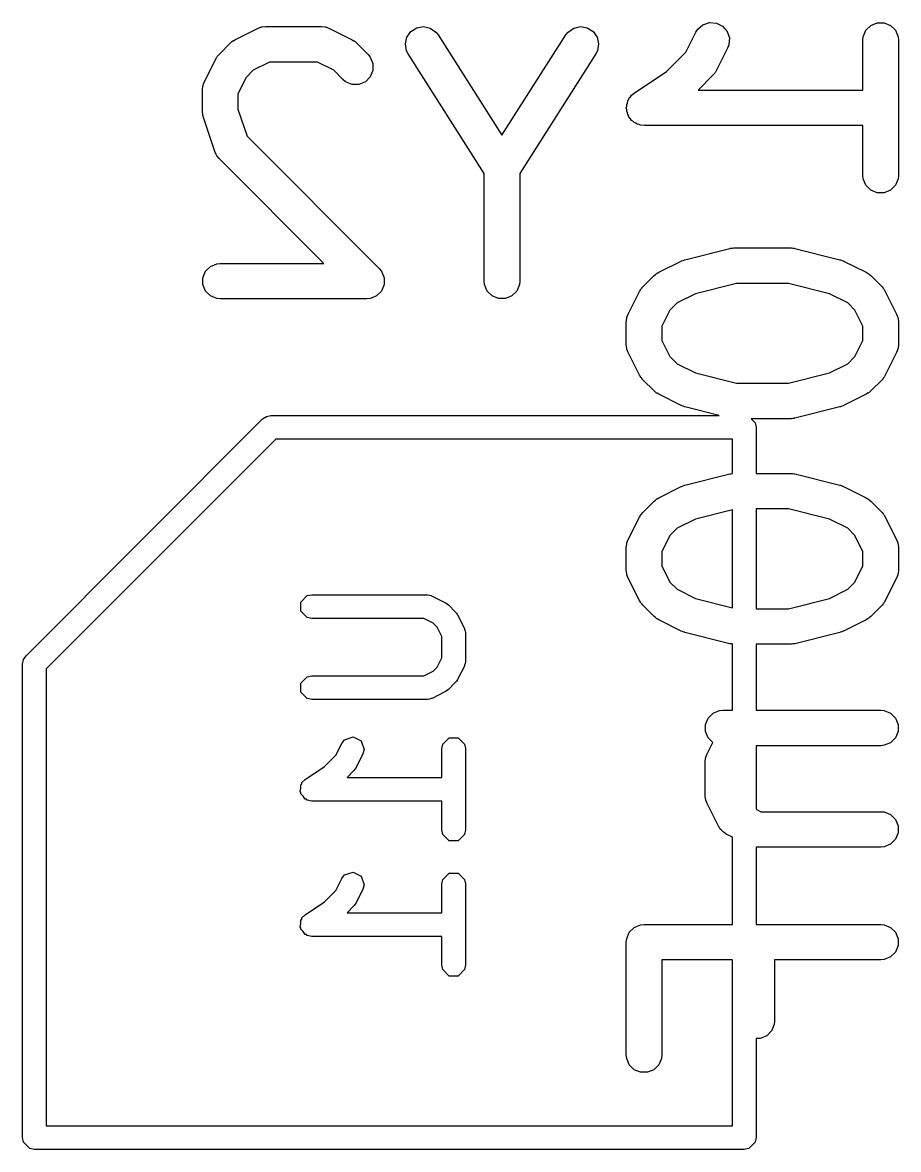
# Model space of a CAD drawing. Extents: x 3.93 to 7.47, y -4.9 to -2.95.
# Drawn here: x 5.4234 to 5.5691, y -4.585 to -4.3976 of the extents above; entities that cross this region are included whole.
import ezdxf

# ---------------------------------------------------------------- set-up
doc = ezdxf.new("R2010")
doc.units = 0
doc.header["$MEASUREMENT"] = 0
doc.layers.add('BLACK', color=7, linetype='CONTINUOUS')

msp = doc.modelspace()

# ---------------------------------------------------------------- linework, layer by layer
at = {"layer": 'BLACK', "linetype": 'CONTINUOUS'}
for p, q in [((5.5366, -4.39798), (5.5377, -4.39762)), ((5.5377, -4.39762), (5.53885, -4.3977)), ((5.53885, -4.3977), (5.53988, -4.39821)), ((5.56455, -4.39809), (5.56561, -4.39765)), ((5.56561, -4.39765), (5.56676, -4.39765)), ((5.56676, -4.39765), (5.56783, -4.39809)), ((5.45873, -4.40048), (5.46248, -4.39861)), ((5.46248, -4.39861), (5.46302, -4.3984)), ((5.46302, -4.3984), (5.46313, -4.39839)), ((5.46313, -4.39839), (5.46322, -4.39835)), ((5.46322, -4.39835), (5.4638, -4.3983)), ((5.4638, -4.3983), (5.47317, -4.3983)), ((5.47317, -4.3983), (5.47375, -4.39835)), ((5.47375, -4.39835), (5.47385, -4.39839)), ((5.47385, -4.39839), (5.47395, -4.3984)), ((5.47395, -4.3984), (5.47449, -4.39861)), ((5.47449, -4.39861), (5.47824, -4.40048)), ((5.48735, -4.40006), (5.48801, -4.39912)), ((5.48801, -4.39912), (5.48898, -4.3985)), ((5.48898, -4.3985), (5.49011, -4.3983)), ((5.49011, -4.3983), (5.49124, -4.39855)), ((5.49124, -4.39855), (5.49218, -4.39921)), ((5.49218, -4.39921), (5.49254, -4.39966)), ((5.49254, -4.39966), (5.50317, -4.41637)), ((5.50317, -4.41637), (5.5138, -4.39966)), ((5.5138, -4.39966), (5.51416, -4.39921)), ((5.51416, -4.39921), (5.5151, -4.39855)), ((5.5151, -4.39855), (5.51623, -4.3983)), ((5.51623, -4.3983), (5.51736, -4.3985)), ((5.51736, -4.3985), (5.51833, -4.39912)), ((5.51833, -4.39912), (5.519, -4.40006)), ((5.53376, -4.40255), (5.53542, -4.39923)), ((5.53542, -4.39923), (5.53573, -4.39874)), ((5.53573, -4.39874), (5.5366, -4.39798)), ((5.53988, -4.39821), (5.54063, -4.39908)), ((5.54063, -4.39908), (5.541, -4.40018)), ((5.56329, -4.39997), (5.56373, -4.39891)), ((5.56373, -4.39891), (5.56455, -4.39809)), ((5.56783, -4.39809), (5.56864, -4.39891)), ((5.56864, -4.39891), (5.56908, -4.39997)), ((5.45609, -4.40291), (5.45796, -4.40104)), ((5.45796, -4.40104), (5.45819, -4.40085)), ((5.45819, -4.40085), (5.45824, -4.40079)), ((5.45824, -4.40079), (5.45833, -4.40074)), ((5.45833, -4.40074), (5.45841, -4.40067)), ((5.45841, -4.40067), (5.45848, -4.40064)), ((5.45848, -4.40064), (5.45873, -4.40048)), ((5.47824, -4.40048), (5.47849, -4.40064)), ((5.47849, -4.40064), (5.47856, -4.40067)), ((5.47856, -4.40067), (5.47865, -4.40074)), ((5.47865, -4.40074), (5.47873, -4.40079)), ((5.47873, -4.40079), (5.47879, -4.40085)), ((5.47879, -4.40085), (5.47901, -4.40104)), ((5.47901, -4.40104), (5.48089, -4.40291)), ((5.4871, -4.40118), (5.48735, -4.40006)), ((5.48729, -4.40232), (5.4871, -4.40118)), ((5.519, -4.40006), (5.51925, -4.40118)), ((5.51925, -4.40118), (5.51905, -4.40232)), ((5.54091, -4.40133), (5.54071, -4.40187)), ((5.541, -4.40018), (5.54091, -4.40133)), ((5.56323, -4.40055), (5.56329, -4.39997)), ((5.56323, -4.40884), (5.56323, -4.40055)), ((5.56908, -4.39997), (5.56914, -4.40055)), ((5.56914, -4.40055), (5.56914, -4.42304)), ((5.45554, -4.40368), (5.45569, -4.40343)), ((5.45569, -4.40343), (5.45572, -4.40336)), ((5.45572, -4.40336), (5.45579, -4.40328)), ((5.45579, -4.40328), (5.45584, -4.40319)), ((5.45584, -4.40319), (5.4559, -4.40314)), ((5.4559, -4.40314), (5.45609, -4.40291)), ((5.48089, -4.40291), (5.48125, -4.40336)), ((5.48125, -4.40336), (5.48169, -4.40442)), ((5.48756, -4.40284), (5.48729, -4.40232)), ((5.50022, -4.42273), (5.48756, -4.40284)), ((5.51879, -4.40284), (5.50612, -4.42273)), ((5.51905, -4.40232), (5.51879, -4.40284)), ((5.53056, -4.40575), (5.53376, -4.40255)), ((5.54071, -4.40187), (5.53883, -4.40562)), ((5.45366, -4.40743), (5.45554, -4.40368)), ((5.4645, -4.4042), (5.4618, -4.40555)), ((5.47248, -4.4042), (5.4645, -4.4042)), ((5.47517, -4.40555), (5.47248, -4.4042)), ((5.48169, -4.40442), (5.48169, -4.40558)), ((5.4606, -4.40675), (5.45925, -4.40945)), ((5.4618, -4.40555), (5.4606, -4.40675)), ((5.47671, -4.40709), (5.47517, -4.40555)), ((5.47716, -4.40745), (5.47671, -4.40709)), ((5.48125, -4.40664), (5.48044, -4.40745)), ((5.48169, -4.40558), (5.48125, -4.40664)), ((5.52518, -4.40934), (5.53056, -4.40575)), ((5.53828, -4.40638), (5.53582, -4.40884)), ((5.53846, -4.40616), (5.53828, -4.40638)), ((5.53852, -4.40611), (5.53846, -4.40616)), ((5.53858, -4.40602), (5.53852, -4.40611)), ((5.53865, -4.40594), (5.53858, -4.40602)), ((5.53868, -4.40586), (5.53865, -4.40594)), ((5.53883, -4.40562), (5.53868, -4.40586)), ((5.45335, -4.40875), (5.45341, -4.40817)), ((5.45335, -4.4125), (5.45335, -4.40875)), ((5.45341, -4.40817), (5.45345, -4.40807)), ((5.45345, -4.40797), (5.45366, -4.40743)), ((5.45345, -4.40807), (5.45345, -4.40797)), ((5.47822, -4.4079), (5.47716, -4.40745)), ((5.47937, -4.4079), (5.47822, -4.4079)), ((5.48044, -4.40745), (5.47937, -4.4079)), ((5.53582, -4.40884), (5.56323, -4.40884)), ((5.45925, -4.40945), (5.45925, -4.41202)), ((5.52403, -4.41095), (5.52409, -4.41066)), ((5.52409, -4.41066), (5.52425, -4.41042)), ((5.52425, -4.41042), (5.52436, -4.41015)), ((5.52436, -4.41015), (5.52457, -4.40995)), ((5.52457, -4.40995), (5.52473, -4.4097)), ((5.52473, -4.4097), (5.52517, -4.40934)), ((5.52517, -4.40934), (5.52518, -4.40934)), ((5.52518, -4.40934), (5.52518, -4.40934)), ((5.52518, -4.40934), (5.52518, -4.40934)), ((5.45338, -4.41279), (5.45335, -4.4125)), ((5.45337, -4.41287), (5.45338, -4.41279)), ((5.45925, -4.41202), (5.46076, -4.41653)), ((5.52386, -4.41179), (5.52392, -4.41151)), ((5.52392, -4.41208), (5.52386, -4.41179)), ((5.52392, -4.41122), (5.52403, -4.41095)), ((5.52392, -4.41151), (5.52392, -4.41122)), ((5.52392, -4.41237), (5.52392, -4.41208)), ((5.52403, -4.41264), (5.52392, -4.41237)), ((5.52409, -4.41292), (5.52403, -4.41264)), ((5.4534, -4.41297), (5.45337, -4.41287)), ((5.45341, -4.41307), (5.4534, -4.41297)), ((5.45344, -4.41315), (5.45341, -4.41307)), ((5.4535, -4.41343), (5.45344, -4.41315)), ((5.45537, -4.41906), (5.4535, -4.41343)), ((5.52425, -4.41317), (5.52409, -4.41292)), ((5.52436, -4.41344), (5.52425, -4.41317)), ((5.52457, -4.41364), (5.52436, -4.41344)), ((5.52473, -4.41388), (5.52457, -4.41364)), ((5.52497, -4.41404), (5.52473, -4.41388)), ((5.52518, -4.41425), (5.52497, -4.41404)), ((5.52544, -4.41436), (5.52518, -4.41425)), ((5.52568, -4.41452), (5.52544, -4.41436)), ((5.52597, -4.41458), (5.52568, -4.41452)), ((5.52624, -4.41469), (5.52597, -4.41458)), ((5.46076, -4.41653), (5.48276, -4.43853)), ((5.52681, -4.41475), (5.52624, -4.41469)), ((5.52682, -4.41475), (5.52681, -4.41475)), ((5.52681, -4.41475), (5.52681, -4.41475)), ((5.56323, -4.41475), (5.52682, -4.41475)), ((5.52682, -4.41475), (5.52682, -4.41475)), ((5.56323, -4.42304), (5.56323, -4.41475)), ((5.45561, -4.41958), (5.45537, -4.41906)), ((5.45568, -4.41967), (5.45561, -4.41958)), ((5.45572, -4.41976), (5.45568, -4.41967)), ((5.45609, -4.42021), (5.45572, -4.41976)), ((5.47354, -4.43767), (5.45609, -4.42021)), ((5.50022, -4.44062), (5.50022, -4.42273)), ((5.50612, -4.42273), (5.50612, -4.44062)), ((5.56329, -4.42362), (5.56323, -4.42304)), ((5.56373, -4.42468), (5.56329, -4.42362)), ((5.56908, -4.42362), (5.56864, -4.42468)), ((5.56914, -4.42304), (5.56908, -4.42362)), ((5.56455, -4.4255), (5.56373, -4.42468)), ((5.56561, -4.42594), (5.56455, -4.4255)), ((5.56783, -4.4255), (5.56676, -4.42594)), ((5.56864, -4.42468), (5.56783, -4.4255)), ((5.56676, -4.42594), (5.56561, -4.42594)), ((5.5336, -4.43705), (5.5411, -4.43518)), ((5.5411, -4.43518), (5.5412, -4.43516)), ((5.5412, -4.43516), (5.54124, -4.43515)), ((5.54124, -4.43515), (5.54146, -4.43512)), ((5.54146, -4.43512), (5.54167, -4.43509)), ((5.54167, -4.43509), (5.54171, -4.4351)), ((5.54171, -4.4351), (5.54182, -4.43509)), ((5.54182, -4.43509), (5.55119, -4.43509)), ((5.55119, -4.43509), (5.55129, -4.4351)), ((5.55129, -4.4351), (5.55133, -4.43509)), ((5.55133, -4.43509), (5.55155, -4.43512)), ((5.55155, -4.43512), (5.55177, -4.43515)), ((5.55177, -4.43515), (5.55181, -4.43516)), ((5.55181, -4.43516), (5.55191, -4.43518)), ((5.55191, -4.43518), (5.5594, -4.43705)), ((5.53306, -4.43725), (5.5333, -4.43716)), ((5.5333, -4.43716), (5.53354, -4.43707)), ((5.53354, -4.43707), (5.53356, -4.43707)), ((5.53356, -4.43707), (5.5336, -4.43705)), ((5.5594, -4.43705), (5.55945, -4.43707)), ((5.55945, -4.43707), (5.55947, -4.43707)), ((5.55947, -4.43707), (5.55971, -4.43716)), ((5.55971, -4.43716), (5.55995, -4.43725)), ((5.45341, -4.44004), (5.45385, -4.43898)), ((5.45385, -4.43898), (5.45466, -4.43816)), ((5.45466, -4.43816), (5.45573, -4.43772)), ((5.45573, -4.43772), (5.4563, -4.43767)), ((5.4563, -4.43767), (5.47354, -4.43767)), ((5.48276, -4.43853), (5.48313, -4.43898)), ((5.48313, -4.43898), (5.48357, -4.44004)), ((5.52925, -4.43915), (5.533, -4.43728)), ((5.533, -4.43728), (5.53304, -4.43726)), ((5.53304, -4.43726), (5.53306, -4.43725)), ((5.55995, -4.43725), (5.55997, -4.43726)), ((5.55997, -4.43726), (5.56001, -4.43728)), ((5.56001, -4.43728), (5.56376, -4.43915)), ((5.45341, -4.4412), (5.45341, -4.44004)), ((5.48357, -4.44004), (5.48357, -4.4412)), ((5.50027, -4.4412), (5.50022, -4.44062)), ((5.50612, -4.44062), (5.50607, -4.4412)), ((5.5266, -4.44158), (5.52848, -4.4397)), ((5.52848, -4.4397), (5.52871, -4.43952)), ((5.52871, -4.43952), (5.52876, -4.43946)), ((5.52876, -4.43946), (5.52885, -4.4394)), ((5.52885, -4.4394), (5.52893, -4.43934)), ((5.52893, -4.43934), (5.529, -4.43931)), ((5.529, -4.43931), (5.52925, -4.43915)), ((5.56376, -4.43915), (5.56401, -4.43931)), ((5.56401, -4.43931), (5.56408, -4.43934)), ((5.56408, -4.43934), (5.56416, -4.4394)), ((5.56416, -4.4394), (5.56425, -4.43946)), ((5.56425, -4.43946), (5.5643, -4.43952)), ((5.5643, -4.43952), (5.56453, -4.4397)), ((5.56453, -4.4397), (5.5664, -4.44158)), ((5.45385, -4.44226), (5.45341, -4.4412)), ((5.45466, -4.44308), (5.45385, -4.44226)), ((5.48313, -4.44226), (5.48231, -4.44308)), ((5.48357, -4.4412), (5.48313, -4.44226)), ((5.50072, -4.44226), (5.50027, -4.4412)), ((5.50153, -4.44308), (5.50072, -4.44226)), ((5.50563, -4.44226), (5.50481, -4.44308)), ((5.50607, -4.4412), (5.50563, -4.44226)), ((5.52418, -4.4461), (5.52605, -4.44235)), ((5.52605, -4.44235), (5.52621, -4.4421)), ((5.52621, -4.4421), (5.52624, -4.44203)), ((5.52624, -4.44203), (5.5263, -4.44194)), ((5.5263, -4.44194), (5.52636, -4.44186)), ((5.52636, -4.44186), (5.52642, -4.4418)), ((5.52642, -4.4418), (5.5266, -4.44158)), ((5.53535, -4.4427), (5.53232, -4.44422)), ((5.54218, -4.44099), (5.53535, -4.4427)), ((5.55083, -4.44099), (5.54218, -4.44099)), ((5.55766, -4.4427), (5.55083, -4.44099)), ((5.56069, -4.44422), (5.55766, -4.4427)), ((5.5664, -4.44158), (5.56659, -4.4418)), ((5.56659, -4.4418), (5.56665, -4.44186)), ((5.56665, -4.44186), (5.5667, -4.44194)), ((5.5667, -4.44194), (5.56677, -4.44203)), ((5.56677, -4.44203), (5.5668, -4.4421)), ((5.5668, -4.4421), (5.56695, -4.44235)), ((5.56695, -4.44235), (5.56883, -4.4461)), ((5.45573, -4.44352), (5.45466, -4.44308)), ((5.4563, -4.44357), (5.45573, -4.44352)), ((5.48067, -4.44357), (5.4563, -4.44357)), ((5.48125, -4.44352), (5.48067, -4.44357)), ((5.48156, -4.44339), (5.48125, -4.44352)), ((5.48231, -4.44308), (5.48156, -4.44339)), ((5.50259, -4.44352), (5.50153, -4.44308)), ((5.50375, -4.44352), (5.50259, -4.44352)), ((5.50481, -4.44308), (5.50375, -4.44352)), ((5.53232, -4.44422), (5.53112, -4.44542)), ((5.56189, -4.44542), (5.56069, -4.44422)), ((5.52397, -4.44664), (5.52418, -4.4461)), ((5.53112, -4.44542), (5.52977, -4.44811)), ((5.56323, -4.44811), (5.56189, -4.44542)), ((5.56883, -4.4461), (5.56904, -4.44664)), ((5.52386, -4.44742), (5.52392, -4.44684)), ((5.52386, -4.45117), (5.52386, -4.44742)), ((5.52392, -4.44684), (5.52396, -4.44674)), ((5.52396, -4.44674), (5.52397, -4.44664)), ((5.52977, -4.44811), (5.52977, -4.45047)), ((5.56323, -4.45047), (5.56323, -4.44811)), ((5.56904, -4.44664), (5.56904, -4.44674)), ((5.56904, -4.44674), (5.56908, -4.44684)), ((5.56908, -4.44684), (5.56914, -4.44742)), ((5.56914, -4.44742), (5.56914, -4.45117)), ((5.52392, -4.45174), (5.52386, -4.45117)), ((5.52396, -4.45184), (5.52392, -4.45174)), ((5.52397, -4.45195), (5.52396, -4.45184)), ((5.52418, -4.45249), (5.52397, -4.45195)), ((5.52977, -4.45047), (5.53112, -4.45317)), ((5.56189, -4.45317), (5.56323, -4.45047)), ((5.56904, -4.45195), (5.56883, -4.45249)), ((5.56908, -4.45174), (5.56904, -4.45184)), ((5.56904, -4.45184), (5.56904, -4.45195)), ((5.56914, -4.45117), (5.56908, -4.45174)), ((5.52605, -4.45624), (5.52418, -4.45249)), ((5.53112, -4.45317), (5.53232, -4.45436)), ((5.56069, -4.45436), (5.56189, -4.45317)), ((5.56883, -4.45249), (5.56695, -4.45624)), ((5.53232, -4.45436), (5.53535, -4.45588)), ((5.53535, -4.45588), (5.54218, -4.45759)), ((5.55083, -4.45759), (5.55766, -4.45588)), ((5.55766, -4.45588), (5.56069, -4.45436)), ((5.52621, -4.45648), (5.52605, -4.45624)), ((5.52624, -4.45656), (5.52621, -4.45648)), ((5.5263, -4.45664), (5.52624, -4.45656)), ((5.52636, -4.45672), (5.5263, -4.45664)), ((5.52642, -4.45678), (5.52636, -4.45672)), ((5.5266, -4.457), (5.52642, -4.45678)), ((5.52848, -4.45888), (5.5266, -4.457)), ((5.54218, -4.45759), (5.55083, -4.45759)), ((5.5664, -4.457), (5.56453, -4.45888)), ((5.56659, -4.45678), (5.5664, -4.457)), ((5.56665, -4.45672), (5.56659, -4.45678)), ((5.5667, -4.45664), (5.56665, -4.45672)), ((5.56677, -4.45656), (5.5667, -4.45664)), ((5.5668, -4.45648), (5.56677, -4.45656)), ((5.56695, -4.45624), (5.5668, -4.45648)), ((5.52871, -4.45906), (5.52848, -4.45888)), ((5.52876, -4.45912), (5.52871, -4.45906)), ((5.52885, -4.45918), (5.52876, -4.45912)), ((5.52893, -4.45924), (5.52885, -4.45918)), ((5.529, -4.45927), (5.52893, -4.45924)), ((5.52925, -4.45943), (5.529, -4.45927)), ((5.533, -4.46131), (5.52925, -4.45943)), ((5.56376, -4.45943), (5.56001, -4.46131)), ((5.56401, -4.45927), (5.56376, -4.45943)), ((5.56408, -4.45924), (5.56401, -4.45927)), ((5.56416, -4.45918), (5.56408, -4.45924)), ((5.56425, -4.45912), (5.56416, -4.45918)), ((5.5643, -4.45906), (5.56425, -4.45912)), ((5.56453, -4.45888), (5.5643, -4.45906)), ((5.53304, -4.46132), (5.533, -4.46131)), ((5.53306, -4.46133), (5.53304, -4.46132)), ((5.5333, -4.46142), (5.53306, -4.46133)), ((5.53354, -4.46151), (5.5333, -4.46142)), ((5.53356, -4.46151), (5.53354, -4.46151)), ((5.5336, -4.46153), (5.53356, -4.46151)), ((5.55945, -4.46151), (5.5594, -4.46153)), ((5.55947, -4.46151), (5.55945, -4.46151)), ((5.55971, -4.46142), (5.55947, -4.46151)), ((5.55995, -4.46133), (5.55971, -4.46142)), ((5.55997, -4.46132), (5.55995, -4.46133)), ((5.56001, -4.46131), (5.55997, -4.46132)), ((5.46335, -4.46353), (5.46398, -4.4631)), ((5.46398, -4.4631), (5.46474, -4.46295)), ((5.46474, -4.46295), (5.53928, -4.46295)), ((5.53928, -4.46295), (5.5336, -4.46153)), ((5.5594, -4.46153), (5.55191, -4.4634)), ((5.42398, -4.5029), (5.46335, -4.46353)), ((5.55119, -4.46349), (5.54462, -4.46349)), ((5.54462, -4.46349), (5.5453, -4.46417)), ((5.5453, -4.46417), (5.54545, -4.46492)), ((5.54545, -4.46492), (5.54545, -4.47258)), ((5.55129, -4.46348), (5.55119, -4.46349)), ((5.55133, -4.46349), (5.55129, -4.46348)), ((5.55155, -4.46346), (5.55133, -4.46349)), ((5.55177, -4.46343), (5.55155, -4.46346)), ((5.55181, -4.46342), (5.55177, -4.46343)), ((5.55191, -4.4634), (5.55181, -4.46342)), ((5.46555, -4.46689), (5.42734, -4.5051)), ((5.54151, -4.46689), (5.46555, -4.46689)), ((5.54151, -4.47261), (5.54151, -4.46689)), ((5.5336, -4.47455), (5.5411, -4.47267)), ((5.5411, -4.47267), (5.5412, -4.47266)), ((5.5412, -4.47266), (5.54124, -4.47264)), ((5.54124, -4.47264), (5.54146, -4.47262)), ((5.54146, -4.47262), (5.54151, -4.47261)), ((5.54545, -4.47258), (5.55119, -4.47258)), ((5.55119, -4.47258), (5.55129, -4.47259)), ((5.55129, -4.47259), (5.55133, -4.47259)), ((5.55133, -4.47259), (5.55155, -4.47262)), ((5.55155, -4.47262), (5.55177, -4.47264)), ((5.55177, -4.47264), (5.55181, -4.47266)), ((5.55181, -4.47266), (5.55191, -4.47267)), ((5.55191, -4.47267), (5.5594, -4.47455)), ((5.5333, -4.47466), (5.53354, -4.47456)), ((5.53354, -4.47456), (5.53356, -4.47456)), ((5.53356, -4.47456), (5.5336, -4.47455)), ((5.5594, -4.47455), (5.55945, -4.47456)), ((5.55945, -4.47456), (5.55947, -4.47456)), ((5.55947, -4.47456), (5.55971, -4.47466)), ((5.52925, -4.47665), (5.533, -4.47477)), ((5.533, -4.47477), (5.53304, -4.47475)), ((5.53304, -4.47475), (5.53306, -4.47474)), ((5.53306, -4.47474), (5.5333, -4.47466)), ((5.55971, -4.47466), (5.55995, -4.47474)), ((5.55995, -4.47474), (5.55997, -4.47475)), ((5.55997, -4.47475), (5.56001, -4.47477)), ((5.56001, -4.47477), (5.56376, -4.47665)), ((5.5266, -4.47907), (5.52848, -4.4772)), ((5.52848, -4.4772), (5.52871, -4.47701)), ((5.52871, -4.47701), (5.52876, -4.47695)), ((5.52876, -4.47695), (5.52885, -4.4769)), ((5.52885, -4.4769), (5.52893, -4.47683)), ((5.52893, -4.47683), (5.529, -4.4768)), ((5.529, -4.4768), (5.52925, -4.47665)), ((5.56376, -4.47665), (5.56401, -4.4768)), ((5.56401, -4.4768), (5.56408, -4.47683)), ((5.56408, -4.47683), (5.56416, -4.4769)), ((5.56416, -4.4769), (5.56425, -4.47695)), ((5.56425, -4.47695), (5.5643, -4.47701)), ((5.5643, -4.47701), (5.56453, -4.4772)), ((5.56453, -4.4772), (5.5664, -4.47907)), ((5.52418, -4.48359), (5.52605, -4.47984)), ((5.52605, -4.47984), (5.52621, -4.47959)), ((5.52621, -4.47959), (5.52624, -4.47952)), ((5.52624, -4.47952), (5.5263, -4.47944)), ((5.5263, -4.47944), (5.52636, -4.47935)), ((5.52636, -4.47935), (5.52642, -4.4793)), ((5.52642, -4.4793), (5.5266, -4.47907)), ((5.53535, -4.4802), (5.53232, -4.48171)), ((5.54151, -4.47866), (5.53535, -4.4802)), ((5.54151, -4.49491), (5.54151, -4.47866)), ((5.55083, -4.47849), (5.54545, -4.47849)), ((5.54545, -4.47849), (5.54545, -4.49508)), ((5.55766, -4.4802), (5.55083, -4.47849)), ((5.56069, -4.48171), (5.55766, -4.4802)), ((5.5664, -4.47907), (5.56659, -4.4793)), ((5.56659, -4.4793), (5.56665, -4.47935)), ((5.56665, -4.47935), (5.5667, -4.47944)), ((5.5667, -4.47944), (5.56677, -4.47952)), ((5.56677, -4.47952), (5.5668, -4.47959)), ((5.5668, -4.47959), (5.56695, -4.47984)), ((5.56695, -4.47984), (5.56883, -4.48359)), ((5.53232, -4.48171), (5.53112, -4.48291)), ((5.56189, -4.48291), (5.56069, -4.48171)), ((5.52397, -4.48413), (5.52418, -4.48359)), ((5.53112, -4.48291), (5.52977, -4.48561)), ((5.56323, -4.48561), (5.56189, -4.48291)), ((5.56883, -4.48359), (5.56904, -4.48413)), ((5.52386, -4.48491), (5.52392, -4.48433)), ((5.52386, -4.48866), (5.52386, -4.48491)), ((5.52392, -4.48433), (5.52396, -4.48424)), ((5.52396, -4.48424), (5.52397, -4.48413)), ((5.52977, -4.48561), (5.52977, -4.48796)), ((5.56323, -4.48796), (5.56323, -4.48561)), ((5.56904, -4.48413), (5.56904, -4.48424)), ((5.56904, -4.48424), (5.56908, -4.48433)), ((5.56908, -4.48433), (5.56914, -4.48491)), ((5.56914, -4.48491), (5.56914, -4.48866)), ((5.52392, -4.48924), (5.52386, -4.48866)), ((5.52396, -4.48933), (5.52392, -4.48924)), ((5.52397, -4.48944), (5.52396, -4.48933)), ((5.52418, -4.48998), (5.52397, -4.48944)), ((5.52977, -4.48796), (5.53112, -4.49066)), ((5.56189, -4.49066), (5.56323, -4.48796)), ((5.56904, -4.48944), (5.56883, -4.48998)), ((5.56908, -4.48924), (5.56904, -4.48933)), ((5.56904, -4.48933), (5.56904, -4.48944)), ((5.56914, -4.48866), (5.56908, -4.48924)), ((5.52605, -4.49373), (5.52418, -4.48998)), ((5.53112, -4.49066), (5.53232, -4.49186)), ((5.56069, -4.49186), (5.56189, -4.49066)), ((5.56883, -4.48998), (5.56695, -4.49373)), ((5.46971, -4.49397), (5.47077, -4.49291)), ((5.47077, -4.49291), (5.47152, -4.49276)), ((5.47152, -4.49276), (5.49065, -4.49276)), ((5.49065, -4.49276), (5.49074, -4.49278)), ((5.49074, -4.49278), (5.49079, -4.49276)), ((5.49079, -4.49276), (5.49109, -4.49285)), ((5.49109, -4.49285), (5.4914, -4.49291)), ((5.4914, -4.49291), (5.49143, -4.49294)), ((5.49143, -4.49294), (5.49153, -4.49297)), ((5.49153, -4.49297), (5.49378, -4.49409)), ((5.53232, -4.49186), (5.53535, -4.49337)), ((5.53535, -4.49337), (5.54151, -4.49491)), ((5.55083, -4.49508), (5.55766, -4.49337)), ((5.55766, -4.49337), (5.56069, -4.49186)), ((5.46971, -4.49548), (5.46971, -4.49397)), ((5.49378, -4.49409), (5.49403, -4.49428)), ((5.49403, -4.49428), (5.49429, -4.49446)), ((5.49429, -4.49446), (5.49541, -4.49558)), ((5.52621, -4.49398), (5.52605, -4.49373)), ((5.52624, -4.49405), (5.52621, -4.49398)), ((5.5263, -4.49413), (5.52624, -4.49405)), ((5.52636, -4.49422), (5.5263, -4.49413)), ((5.52642, -4.49427), (5.52636, -4.49422)), ((5.5266, -4.4945), (5.52642, -4.49427)), ((5.52848, -4.49637), (5.5266, -4.4945)), ((5.54545, -4.49508), (5.55083, -4.49508)), ((5.5664, -4.4945), (5.56453, -4.49637)), ((5.56659, -4.49427), (5.5664, -4.4945)), ((5.56665, -4.49422), (5.56659, -4.49427)), ((5.5667, -4.49413), (5.56665, -4.49422)), ((5.56677, -4.49405), (5.5667, -4.49413)), ((5.5668, -4.49398), (5.56677, -4.49405)), ((5.56695, -4.49373), (5.5668, -4.49398)), ((5.47077, -4.49655), (5.46971, -4.49548)), ((5.47152, -4.4967), (5.47077, -4.49655)), ((5.49018, -4.4967), (5.47152, -4.4967)), ((5.49173, -4.49747), (5.49018, -4.4967)), ((5.49541, -4.49558), (5.49559, -4.49585)), ((5.49559, -4.49585), (5.49578, -4.4961)), ((5.49578, -4.4961), (5.49691, -4.49835)), ((5.52871, -4.49656), (5.52848, -4.49637)), ((5.52876, -4.49662), (5.52871, -4.49656)), ((5.52885, -4.49667), (5.52876, -4.49662)), ((5.52893, -4.49674), (5.52885, -4.49667)), ((5.529, -4.49677), (5.52893, -4.49674)), ((5.52925, -4.49693), (5.529, -4.49677)), ((5.533, -4.4988), (5.52925, -4.49693)), ((5.56376, -4.49693), (5.56001, -4.4988)), ((5.56401, -4.49677), (5.56376, -4.49693)), ((5.56408, -4.49674), (5.56401, -4.49677)), ((5.56416, -4.49667), (5.56408, -4.49674)), ((5.56425, -4.49662), (5.56416, -4.49667)), ((5.5643, -4.49656), (5.56425, -4.49662)), ((5.56453, -4.49637), (5.5643, -4.49656)), ((5.4924, -4.49814), (5.49173, -4.49747)), ((5.49318, -4.49969), (5.4924, -4.49814)), ((5.49691, -4.49835), (5.49693, -4.49844)), ((5.49693, -4.49844), (5.49696, -4.49847)), ((5.49696, -4.49847), (5.49703, -4.49878)), ((5.49703, -4.49878), (5.49711, -4.49909)), ((5.53304, -4.49882), (5.533, -4.4988)), ((5.53306, -4.49883), (5.53304, -4.49882)), ((5.5333, -4.49892), (5.53306, -4.49883)), ((5.53354, -4.49901), (5.5333, -4.49892)), ((5.55971, -4.49892), (5.55947, -4.49901)), ((5.55995, -4.49883), (5.55971, -4.49892)), ((5.55997, -4.49882), (5.55995, -4.49883)), ((5.56001, -4.4988), (5.55997, -4.49882)), ((5.49318, -4.50326), (5.49318, -4.49969)), ((5.49711, -4.49909), (5.4971, -4.49913)), ((5.4971, -4.49913), (5.49711, -4.49923)), ((5.49711, -4.49923), (5.49711, -4.50373)), ((5.53356, -4.49901), (5.53354, -4.49901)), ((5.5336, -4.49902), (5.53356, -4.49901)), ((5.5411, -4.5009), (5.5336, -4.49902)), ((5.5594, -4.49902), (5.55191, -4.5009)), ((5.55945, -4.49901), (5.5594, -4.49902)), ((5.55947, -4.49901), (5.55945, -4.49901)), ((5.5412, -4.50091), (5.5411, -4.5009)), ((5.54124, -4.50093), (5.5412, -4.50091)), ((5.54146, -4.50095), (5.54124, -4.50093)), ((5.54151, -4.50096), (5.54146, -4.50095)), ((5.54151, -4.51195), (5.54151, -4.50096)), ((5.55119, -4.50099), (5.54545, -4.50099)), ((5.54545, -4.50099), (5.54545, -4.51195)), ((5.55129, -4.50098), (5.55119, -4.50099)), ((5.55133, -4.50098), (5.55129, -4.50098)), ((5.55155, -4.50095), (5.55133, -4.50098)), ((5.55177, -4.50093), (5.55155, -4.50095)), ((5.55181, -4.50091), (5.55177, -4.50093)), ((5.55191, -4.5009), (5.55181, -4.50091)), ((5.4234, -4.50429), (5.42355, -4.50354)), ((5.4234, -4.58303), (5.4234, -4.50429)), ((5.42355, -4.50354), (5.42398, -4.5029)), ((5.4924, -4.50481), (5.49318, -4.50326)), ((5.49691, -4.50461), (5.49578, -4.50686)), ((5.49693, -4.50451), (5.49691, -4.50461)), ((5.49696, -4.50448), (5.49693, -4.50451)), ((5.49703, -4.50417), (5.49696, -4.50448)), ((5.49711, -4.50387), (5.49703, -4.50417)), ((5.49711, -4.50373), (5.4971, -4.50382)), ((5.4971, -4.50382), (5.49711, -4.50387)), ((5.42734, -4.5051), (5.42734, -4.58106)), ((5.46971, -4.50747), (5.47077, -4.50641)), ((5.47077, -4.50641), (5.47152, -4.50626)), ((5.47152, -4.50626), (5.49018, -4.50626)), ((5.49018, -4.50626), (5.49173, -4.50548)), ((5.49173, -4.50548), (5.4924, -4.50481)), ((5.46971, -4.50898), (5.46971, -4.50747)), ((5.49541, -4.50737), (5.49429, -4.50849)), ((5.49559, -4.50711), (5.49541, -4.50737)), ((5.49578, -4.50686), (5.49559, -4.50711)), ((5.47077, -4.51004), (5.46971, -4.50898)), ((5.47152, -4.51019), (5.47077, -4.51004)), ((5.49065, -4.51019), (5.47152, -4.51019)), ((5.49074, -4.51017), (5.49065, -4.51019)), ((5.49079, -4.51019), (5.49074, -4.51017)), ((5.49109, -4.51011), (5.49079, -4.51019)), ((5.4914, -4.51004), (5.49109, -4.51011)), ((5.49143, -4.51001), (5.4914, -4.51004)), ((5.49153, -4.50999), (5.49143, -4.51001)), ((5.49378, -4.50886), (5.49153, -4.50999)), ((5.49403, -4.50867), (5.49378, -4.50886)), ((5.49429, -4.50849), (5.49403, -4.50867)), ((5.5383, -4.51245), (5.53936, -4.51201)), ((5.53936, -4.51201), (5.53994, -4.51195)), ((5.53994, -4.51195), (5.54151, -4.51195)), ((5.54545, -4.51195), (5.56619, -4.51195)), ((5.56619, -4.51195), (5.56676, -4.51201)), ((5.56676, -4.51201), (5.56783, -4.51245)), ((5.53704, -4.51433), (5.53749, -4.51327)), ((5.53749, -4.51327), (5.5383, -4.51245)), ((5.56783, -4.51245), (5.56864, -4.51327)), ((5.56864, -4.51327), (5.56908, -4.51433)), ((5.53704, -4.51548), (5.53704, -4.51433)), ((5.53749, -4.51655), (5.53704, -4.51548)), ((5.56908, -4.51548), (5.56864, -4.51655)), ((5.56908, -4.51433), (5.56908, -4.51548)), ((5.47553, -4.51943), (5.47651, -4.51747)), ((5.47651, -4.51747), (5.47698, -4.51686)), ((5.47698, -4.51686), (5.47841, -4.51639)), ((5.47841, -4.51639), (5.47976, -4.51706)), ((5.47976, -4.51706), (5.48024, -4.51849)), ((5.49318, -4.51835), (5.49333, -4.5176)), ((5.49333, -4.5176), (5.49439, -4.51653)), ((5.49439, -4.51653), (5.4959, -4.51653)), ((5.4959, -4.51653), (5.49696, -4.5176)), ((5.49696, -4.5176), (5.49711, -4.51835)), ((5.5373, -4.51921), (5.53825, -4.51731)), ((5.53825, -4.51731), (5.53749, -4.51655)), ((5.56783, -4.51736), (5.56676, -4.5178)), ((5.56864, -4.51655), (5.56783, -4.51736)), ((5.47364, -4.52132), (5.47553, -4.51943)), ((5.48003, -4.51923), (5.47891, -4.52148)), ((5.48024, -4.51849), (5.48003, -4.51923)), ((5.49318, -4.52313), (5.49318, -4.51835)), ((5.49711, -4.51835), (5.49711, -4.53185)), ((5.53709, -4.51975), (5.5373, -4.51921)), ((5.56619, -4.51786), (5.54545, -4.51786)), ((5.54545, -4.51786), (5.54545, -4.52842)), ((5.56676, -4.5178), (5.56619, -4.51786)), ((5.47043, -4.52346), (5.47364, -4.52132)), ((5.47891, -4.52148), (5.47872, -4.52173)), ((5.53699, -4.52053), (5.53704, -4.51996)), ((5.53699, -4.52616), (5.53699, -4.52053)), ((5.53704, -4.51996), (5.53709, -4.51986)), ((5.53709, -4.51986), (5.53709, -4.51975)), ((5.47854, -4.52199), (5.4774, -4.52313)), ((5.4774, -4.52313), (5.49318, -4.52313)), ((5.47872, -4.52173), (5.47854, -4.52199)), ((5.46959, -4.52548), (5.46971, -4.52492)), ((5.46971, -4.52435), (5.46985, -4.5242)), ((5.46971, -4.52492), (5.46971, -4.52435)), ((5.46985, -4.5242), (5.46989, -4.524)), ((5.46989, -4.524), (5.47043, -4.52346)), ((5.46971, -4.52565), (5.46959, -4.52548)), ((5.46971, -4.52585), (5.46971, -4.52565)), ((5.47011, -4.52626), (5.46971, -4.52585)), ((5.47043, -4.52673), (5.47011, -4.52626)), ((5.47063, -4.52677), (5.47043, -4.52673)), ((5.47077, -4.52692), (5.47063, -4.52677)), ((5.47152, -4.52707), (5.47077, -4.52692)), ((5.49318, -4.52707), (5.47152, -4.52707)), ((5.49318, -4.53185), (5.49318, -4.52707)), ((5.53704, -4.52673), (5.53699, -4.52616)), ((5.53709, -4.52683), (5.53704, -4.52673)), ((5.53709, -4.52694), (5.53709, -4.52683)), ((5.5373, -4.52748), (5.53709, -4.52694)), ((5.53917, -4.53123), (5.5373, -4.52748)), ((5.54545, -4.52842), (5.54626, -4.52883)), ((5.54626, -4.52883), (5.56619, -4.52883)), ((5.56619, -4.52883), (5.56676, -4.52888)), ((5.56676, -4.52888), (5.56783, -4.52932)), ((5.56783, -4.52932), (5.56864, -4.53014)), ((5.56864, -4.53014), (5.56908, -4.5312)), ((5.49333, -4.5326), (5.49318, -4.53185)), ((5.49439, -4.53367), (5.49333, -4.5326)), ((5.49696, -4.5326), (5.4959, -4.53367)), ((5.49711, -4.53185), (5.49696, -4.5326)), ((5.53924, -4.53132), (5.53917, -4.53123)), ((5.53925, -4.53137), (5.53924, -4.53132)), ((5.5393, -4.53142), (5.53925, -4.53137)), ((5.53948, -4.53172), (5.5393, -4.53142)), ((5.53976, -4.53196), (5.53948, -4.53172)), ((5.54001, -4.53224), (5.53976, -4.53196)), ((5.5403, -4.53242), (5.54001, -4.53224)), ((5.54035, -4.53247), (5.5403, -4.53242)), ((5.5404, -4.53249), (5.54035, -4.53247)), ((5.54049, -4.53255), (5.5404, -4.53249)), ((5.54151, -4.53305), (5.54049, -4.53255)), ((5.56908, -4.53236), (5.56864, -4.53342)), ((5.56908, -4.5312), (5.56908, -4.53236)), ((5.4959, -4.53367), (5.49439, -4.53367)), ((5.54151, -4.54757), (5.54151, -4.53305)), ((5.56783, -4.53424), (5.56676, -4.53468)), ((5.56864, -4.53342), (5.56783, -4.53424)), ((5.54556, -4.53473), (5.54545, -4.53472)), ((5.54545, -4.53472), (5.54545, -4.54757)), ((5.56619, -4.53473), (5.54556, -4.53473)), ((5.56676, -4.53468), (5.56619, -4.53473)), ((5.47553, -4.54193), (5.47651, -4.53997)), ((5.47651, -4.53997), (5.47698, -4.53936)), ((5.47698, -4.53936), (5.47841, -4.53888)), ((5.47841, -4.53888), (5.47976, -4.53956)), ((5.47976, -4.53956), (5.48024, -4.54099)), ((5.49318, -4.54085), (5.49333, -4.54009)), ((5.49333, -4.54009), (5.49439, -4.53903)), ((5.49439, -4.53903), (5.4959, -4.53903)), ((5.4959, -4.53903), (5.49696, -4.54009)), ((5.49696, -4.54009), (5.49711, -4.54085)), ((5.47364, -4.54382), (5.47553, -4.54193)), ((5.48003, -4.54173), (5.47891, -4.54398)), ((5.48024, -4.54099), (5.48003, -4.54173)), ((5.49318, -4.54563), (5.49318, -4.54085)), ((5.49711, -4.54085), (5.49711, -4.55434)), ((5.47043, -4.54596), (5.47364, -4.54382)), ((5.47854, -4.54449), (5.4774, -4.54563)), ((5.4774, -4.54563), (5.49318, -4.54563)), ((5.47872, -4.54423), (5.47854, -4.54449)), ((5.47891, -4.54398), (5.47872, -4.54423)), ((5.46959, -4.54798), (5.46971, -4.54742)), ((5.46971, -4.54684), (5.46985, -4.5467)), ((5.46971, -4.54742), (5.46971, -4.54684)), ((5.46985, -4.5467), (5.46989, -4.5465)), ((5.46989, -4.5465), (5.47043, -4.54596)), ((5.52518, -4.54807), (5.52624, -4.54763)), ((5.52624, -4.54763), (5.52682, -4.54757)), ((5.52682, -4.54757), (5.54151, -4.54757)), ((5.54545, -4.54757), (5.56619, -4.54757)), ((5.56619, -4.54757), (5.56676, -4.54763)), ((5.56676, -4.54763), (5.56783, -4.54807)), ((5.46971, -4.54815), (5.46959, -4.54798)), ((5.46971, -4.54835), (5.46971, -4.54815)), ((5.47011, -4.54875), (5.46971, -4.54835)), ((5.47043, -4.54923), (5.47011, -4.54875)), ((5.47063, -4.54927), (5.47043, -4.54923)), ((5.47077, -4.54941), (5.47063, -4.54927)), ((5.47152, -4.54956), (5.47077, -4.54941)), ((5.49318, -4.54956), (5.47152, -4.54956)), ((5.49318, -4.55434), (5.49318, -4.54956)), ((5.52392, -4.54995), (5.52436, -4.54889)), ((5.52436, -4.54889), (5.52518, -4.54807)), ((5.56783, -4.54807), (5.56864, -4.54889)), ((5.56864, -4.54889), (5.56908, -4.54995)), ((5.52386, -4.55053), (5.52392, -4.54995)), ((5.52386, -4.56928), (5.52386, -4.55053)), ((5.56908, -4.5511), (5.56864, -4.55217)), ((5.56908, -4.54995), (5.56908, -4.5511)), ((5.56783, -4.55298), (5.56676, -4.55342)), ((5.56864, -4.55217), (5.56783, -4.55298)), ((5.49333, -4.5551), (5.49318, -4.55434)), ((5.49439, -4.55616), (5.49333, -4.5551)), ((5.49696, -4.5551), (5.4959, -4.55616)), ((5.49711, -4.55434), (5.49696, -4.5551)), ((5.54151, -4.55348), (5.52977, -4.55348)), ((5.52977, -4.55348), (5.52977, -4.56928)), ((5.54151, -4.58106), (5.54151, -4.55348)), ((5.56619, -4.55348), (5.54852, -4.55348)), ((5.54852, -4.55348), (5.54852, -4.56365)), ((5.56676, -4.55342), (5.56619, -4.55348)), ((5.4959, -4.55616), (5.49439, -4.55616)), ((5.54846, -4.56423), (5.54802, -4.56529)), ((5.54852, -4.56365), (5.54846, -4.56423)), ((5.54721, -4.56611), (5.54614, -4.56655)), ((5.54802, -4.56529), (5.54721, -4.56611)), ((5.54614, -4.56655), (5.54545, -4.56655)), ((5.54545, -4.56655), (5.54545, -4.58303)), ((5.52392, -4.56985), (5.52386, -4.56928)), ((5.52436, -4.57092), (5.52392, -4.56985)), ((5.52971, -4.56985), (5.52927, -4.57092)), ((5.52977, -4.56928), (5.52971, -4.56985)), ((5.52518, -4.57173), (5.52436, -4.57092)), ((5.52624, -4.57217), (5.52518, -4.57173)), ((5.52846, -4.57173), (5.52739, -4.57217)), ((5.52927, -4.57092), (5.52846, -4.57173)), ((5.52739, -4.57217), (5.52624, -4.57217)), ((5.42734, -4.58106), (5.54151, -4.58106)), ((5.42355, -4.58378), (5.4234, -4.58303)), ((5.54545, -4.58303), (5.5453, -4.58378)), ((5.42461, -4.58485), (5.42355, -4.58378)), ((5.42537, -4.585), (5.42461, -4.58485)), ((5.54348, -4.585), (5.42537, -4.585)), ((5.54423, -4.58485), (5.54348, -4.585)), ((5.5453, -4.58378), (5.54423, -4.58485))]:
    msp.add_line(p, q, dxfattribs=at)

doc.saveas('drawing.dxf')
